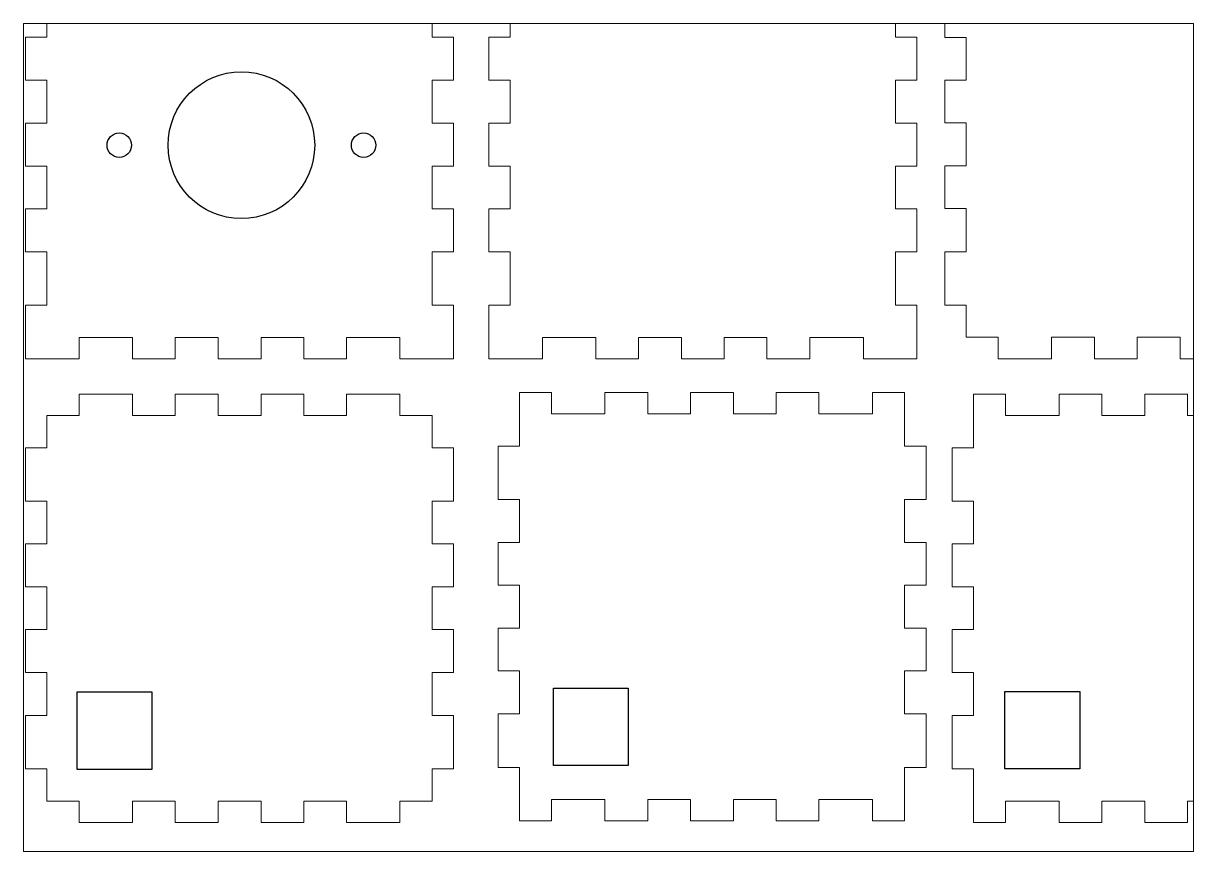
# Paper-space layout 'Layout1' of a CAD drawing. Header units: inches. Extents: x 1.17 to 10.52, y 0.83 to 7.44.
# The model-space entities are those that its viewports show. They can reach past a viewport. Long polylines and large blocks are cut down to what shows.
import ezdxf

# ---------------------------------------------------------------- set-up
doc = ezdxf.new("R2010")
doc.units = ezdxf.units.IN
doc.header["$MEASUREMENT"] = 0
doc.layers.add('Layer 1', color=7, linetype='Continuous')

# ---------------------------------------------------------------- blocks, each defined once
blk = doc.blocks.new('block 2')
at = {"layer": 'Layer 1', "color": 7, "lineweight": 13, "true_color": 0xffffff}
blk.add_lwpolyline([(6.47, 393.38), (13.98, 393.38), (13.98, 390.38), (21.46, 390.38), (21.46, 393.38), (27.46, 393.38), (27.46, 390.38), (33.46, 390.38), (33.46, 393.38), (39.49, 393.38), (39.49, 390.38), (45.48, 390.38), (45.48, 393.38), (51.48, 393.38), (51.48, 390.38), (58.96, 390.38), (58.96, 393.38), (66.48, 393.38), (66.48, 385.87), (63.48, 385.87), (63.48, 378.39), (66.48, 378.39), (66.48, 372.39), (63.48, 372.39), (63.48, 366.36), (66.48, 366.36), (66.48, 360.36), (63.48, 360.36), (63.48, 354.36), (66.48, 354.36), (66.48, 348.37), (63.48, 348.37), (63.48, 340.89), (66.48, 340.89), (66.48, 333.37), (58.96, 333.37), (58.96, 336.37), (51.48, 336.37), (51.48, 333.37), (45.48, 333.37), (45.48, 336.37), (39.49, 336.37), (39.49, 333.37), (33.46, 333.37), (33.46, 336.37), (27.46, 336.37), (27.46, 333.37), (21.46, 333.37), (21.46, 336.37), (13.98, 336.37), (13.98, 333.37), (6.47, 333.37), (6.47, 340.89), (9.47, 340.89), (9.47, 348.37), (6.47, 348.37), (6.47, 354.36), (9.47, 354.36), (9.47, 360.36), (6.47, 360.36), (6.47, 366.36), (9.47, 366.36), (9.47, 372.39), (6.47, 372.39), (6.47, 378.39), (9.47, 378.39), (9.47, 385.87), (6.47, 385.87), (6.47, 393.38)], dxfattribs=at)
blk = doc.blocks.new('block 3')
at = {"layer": 'Layer 1', "color": 7, "lineweight": 13, "true_color": 0xffffff}
blk.add_lwpolyline([(71.41, 393.38), (78.93, 393.38), (78.93, 390.38), (86.41, 390.38), (86.41, 393.38), (92.4, 393.38), (92.4, 390.38), (98.4, 390.38), (98.4, 393.38), (104.4, 393.38), (104.4, 390.38), (110.4, 390.38), (110.4, 393.38), (116.43, 393.38), (116.43, 390.38), (123.91, 390.38), (123.91, 393.38), (131.42, 393.38), (131.42, 385.87), (128.42, 385.87), (128.42, 378.39), (131.42, 378.39), (131.42, 372.39), (128.42, 372.39), (128.42, 366.36), (131.42, 366.36), (131.42, 360.36), (128.42, 360.36), (128.42, 354.36), (131.42, 354.36), (131.42, 348.37), (128.42, 348.37), (128.42, 340.89), (131.42, 340.89), (131.42, 333.37), (123.91, 333.37), (123.91, 336.37), (116.43, 336.37), (116.43, 333.37), (110.4, 333.37), (110.4, 336.37), (104.4, 336.37), (104.4, 333.37), (98.4, 333.37), (98.4, 336.37), (92.4, 336.37), (92.4, 333.37), (86.41, 333.37), (86.41, 336.37), (78.93, 336.37), (78.93, 333.37), (71.41, 333.37), (71.41, 340.89), (74.41, 340.89), (74.41, 348.37), (71.41, 348.37), (71.41, 354.36), (74.41, 354.36), (74.41, 360.36), (71.41, 360.36), (71.41, 366.36), (74.41, 366.36), (74.41, 372.39), (71.41, 372.39), (71.41, 378.39), (74.41, 378.39), (74.41, 385.87), (71.41, 385.87), (71.41, 393.38)], dxfattribs=at)
blk = doc.blocks.new('block 5')
at = {"layer": 'Layer 1', "color": 7, "lineweight": 13, "true_color": 0xffffff}
blk.add_lwpolyline([(139.36, 328.44), (143.84, 328.44), (143.84, 325.44), (151.35, 325.44), (151.35, 328.44), (157.35, 328.44), (157.35, 325.44), (163.35, 325.44), (163.35, 328.44), (169.34, 328.44), (169.34, 325.44), (175.34, 325.44), (175.34, 328.44), (181.34, 328.44), (181.34, 325.44), (188.85, 325.44), (188.85, 328.44), (193.33, 328.44), (193.33, 320.92), (196.37, 320.92), (196.37, 313.44), (193.33, 313.44), (193.33, 307.45), (196.37, 307.45), (196.37, 301.45), (193.33, 301.45), (193.33, 295.45), (196.37, 295.45), (196.37, 289.45), (193.33, 289.45), (193.33, 283.42), (196.37, 283.42), (196.37, 275.94), (193.33, 275.94), (193.33, 268.43), (188.85, 268.43), (188.85, 271.43), (181.34, 271.43), (181.34, 268.43), (175.34, 268.43), (175.34, 271.43), (169.34, 271.43), (169.34, 268.43), (163.35, 268.43), (163.35, 271.43), (157.35, 271.43), (157.35, 268.43), (151.35, 268.43), (151.35, 271.43), (143.84, 271.43), (143.84, 268.43), (139.36, 268.43), (139.36, 275.94), (136.36, 275.94), (136.36, 283.42), (139.36, 283.42), (139.36, 289.45), (136.36, 289.45), (136.36, 295.45), (139.36, 295.45), (139.36, 301.45), (136.36, 301.45), (136.36, 307.45), (139.36, 307.45), (139.36, 313.44), (136.36, 313.44), (136.36, 320.92), (139.36, 320.92), (139.36, 328.44)], dxfattribs=at)
blk = doc.blocks.new('block 6')
at = {"layer": 'Layer 1', "color": 7, "lineweight": 13, "true_color": 0xffffff}
blk.add_lwpolyline([(9.47, 325.44), (13.98, 325.44), (13.98, 328.44), (21.46, 328.44), (21.46, 325.44), (27.46, 325.44), (27.46, 328.44), (33.46, 328.44), (33.46, 325.44), (39.49, 325.44), (39.49, 328.44), (45.48, 328.44), (45.48, 325.44), (51.48, 325.44), (51.48, 328.44), (58.96, 328.44), (58.96, 325.44), (63.48, 325.44), (63.48, 320.92), (66.48, 320.92), (66.48, 313.44), (63.48, 313.44), (63.48, 307.45), (66.48, 307.45), (66.48, 301.45), (63.48, 301.45), (63.48, 295.45), (66.48, 295.45), (66.48, 289.45), (63.48, 289.45), (63.48, 283.42), (66.48, 283.42), (66.48, 275.94), (63.48, 275.94), (63.48, 271.43), (58.96, 271.43), (58.96, 268.43), (51.48, 268.43), (51.48, 271.43), (45.48, 271.43), (45.48, 268.43), (39.49, 268.43), (39.49, 271.43), (33.46, 271.43), (33.46, 268.43), (27.46, 268.43), (27.46, 271.43), (21.46, 271.43), (21.46, 268.43), (13.98, 268.43), (13.98, 271.43), (9.47, 271.43), (9.47, 275.94), (6.47, 275.94), (6.47, 283.42), (9.47, 283.42), (9.47, 289.45), (6.47, 289.45), (6.47, 295.45), (9.47, 295.45), (9.47, 301.45), (6.47, 301.45), (6.47, 307.45), (9.47, 307.45), (9.47, 313.44), (6.47, 313.44), (6.47, 320.92), (9.47, 320.92), (9.47, 325.44)], dxfattribs=at)
blk = doc.blocks.new('block 11')
at = {"layer": 'Layer 1', "color": 7, "lineweight": 13, "true_color": 0xffffff}
blk.add_lwpolyline([(335.99, 328.08), (340.47, 328.08), (340.47, 325.08), (347.98, 325.08), (347.98, 328.08), (353.98, 328.08), (353.98, 325.08), (359.97, 325.08), (359.97, 328.08), (365.97, 328.08), (365.97, 325.08), (371.97, 325.08), (371.97, 328.08), (377.97, 328.08), (377.97, 325.08), (385.48, 325.08), (385.48, 328.08), (389.96, 328.08), (389.96, 320.57), (392.99, 320.57), (392.99, 313.09), (389.96, 313.09), (389.96, 307.09), (392.99, 307.09), (392.99, 301.1), (389.96, 301.1), (389.96, 295.1), (392.99, 295.1), (392.99, 289.1), (389.96, 289.1), (389.96, 283.07), (392.99, 283.07), (392.99, 275.59), (389.96, 275.59), (389.96, 268.08), (385.48, 268.08), (385.48, 271.07), (377.97, 271.07), (377.97, 268.08), (371.97, 268.08), (371.97, 271.07), (365.97, 271.07), (365.97, 268.08), (359.97, 268.08), (359.97, 271.07), (353.98, 271.07), (353.98, 268.08), (347.98, 268.08), (347.98, 271.07), (340.47, 271.07), (340.47, 268.08), (335.99, 268.08), (335.99, 275.59), (332.99, 275.59), (332.99, 283.07), (335.99, 283.07), (335.99, 289.1), (332.99, 289.1), (332.99, 295.1), (335.99, 295.1), (335.99, 301.1), (332.99, 301.1), (332.99, 307.09), (335.99, 307.09), (335.99, 313.09), (332.99, 313.09), (332.99, 320.57), (335.99, 320.57), (335.99, 328.08)], dxfattribs=at)

msp = doc.modelspace()

# ---------------------------------------------------------------- linework, layer by layer
for points in [[(14.41, 289.28), (26.67, 289.28), (26.67, 276.61), (14.41, 276.61)], [(92.4, 289.92), (104.66, 289.92), (104.66, 277.25), (92.4, 277.25)], [(166.3, 289.37), (178.56, 289.37), (178.56, 276.7), (166.3, 276.7)]]:
    msp.add_lwpolyline(points, close=True)
for centre, radius in [((41.32, 378.72), 12), ((21.32, 378.72), 2), ((61.32, 378.72), 2)]:
    msp.add_circle(centre, radius)

# ---------------------------------------------------------------- block references
at = {"layer": 'Layer 1', "xscale": 1.167999999999999, "yscale": 1.167999999999999, "zscale": 1.167999999999999}
for name, p in [('block 2', (-1.59, -45.6)), ('block 3', (-1.59, -45.6)), ('block 6', (148.9, 30.26)), ('block 6', (-1.59, -45.6)), ('block 11', (-305.6, -44.94)), ('block 5', (-1.59, -45.6))]:
    msp.add_blockref(name, p, dxfattribs=at)

psp = doc.layouts.get("Layout1")

# ---------------------------------------------------------------- viewports
at = {"layer": '0', "view_target_point": (200.0074, 200.0074)}
psp.add_viewport(center=(5.8467, 4.1342), size=(9.3547, 6.614667), view_center_point=(-98.5902, 130.8979), view_height=135.458758, dxfattribs=at)

doc.saveas('drawing.dxf')
